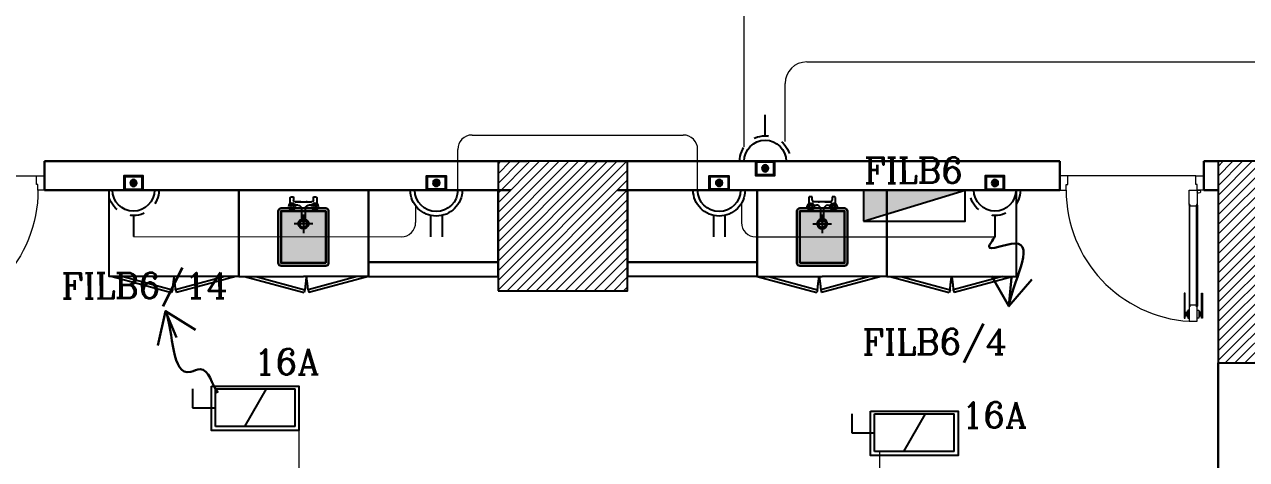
# Model space of a CAD drawing. Extents: x 1315 to 1416, y 473 to 837.
# Drawn here: x 1329.95 to 1338.43, y 621.38 to 624.4 of the extents above; entities that cross this region are included whole.
import ezdxf

# ---------------------------------------------------------------- set-up
doc = ezdxf.new("R2010")
doc.units = 0
doc.header["$MEASUREMENT"] = 0
doc.linetypes.add('ACAD_ISO02W100', pattern=[15, 12, -3])
doc.linetypes.add('DASHED', pattern=[19.049999999999997, 12.7, -6.349999999999998])
doc.layers.get('0').update_dxf_attribs({"color": 252, "linetype": 'CONTINUOUS', "lineweight": 30})
for name, color, linetype in [('-FUR', 252, 'CONTINUOUS'), ('E-SOCKETS', 6, 'CONTINUOUS'), ('E-WIRING', 3, 'CONTINUOUS'), ('ELE', 2, 'CONTINUOUS'), ('SAN', 252, 'CONTINUOUS'), ('WIRING', 4, 'CONTINUOUS')]:
    doc.layers.add(name, color=color, linetype=linetype)
for name, color, linetype, lineweight in [('Column', 252, 'CONTINUOUS', 25), ('DOOR', 252, 'CONTINUOUS', 9), ('hatch', 252, 'CONTINUOUS', 9), ('Wall', 252, 'CONTINUOUS', 30), ('WIRRING', 3, 'CONTINUOUS', 5)]:
    doc.layers.add(name, color=color, linetype=linetype, lineweight=lineweight)
doc.styles.add('ARIAL', font='arial.ttf')
doc.styles.add('E80', font='romanc.shx')
doc.dimstyles.new('DIM-100-IN', dxfattribs={"dimtxt": 0.22, "dimasz": 0.1, "dimexe": 0.15, "dimexo": 0.15, "dimgap": 0, "dimtad": 0, "dimrnd": 0.05, "dimzin": 1, "dimdsep": 46, "dimtxsty": 'ARIAL', "dimblk": 'DOT', "dimcen": 0.2, "dimclrd": 256, "dimclre": 256, "dimclrt": 23, "dimadec": 0, "dimazin": 0, "dimtfac": 1, "dimtmove": 2, "dimatfit": 2, "dimldrblk": 'OPEN90', "dimfxl": 0.15, "dimfxlon": 1, "dimtolj": 1, "dimtzin": 0, "dimlwe": -1, "dimarcsym": 0})

# ---------------------------------------------------------------- blocks, each defined once
blk = doc.blocks.new('d3')
at = {"layer": 'DOOR'}
for p, q in [((45.66219845105368, -61.50542731651468), (45.66219845105368, -60.80552485886247)), ((45.66716108980644, -60.80552485886247), (45.66716108980644, -61.50542731651494)), ((45.71382125365007, -60.80552485886247), (45.71382125365007, -61.50542731651468)), ((45.7187838924022, -61.50542731651468), (45.7187838924022, -60.80552485886222)), ((45.67382831334477, -61.71096816359723), (46.56269897921254, -61.71096816359723))]:
    blk.add_line(p, q, dxfattribs=at)
for points in [[(45.63433404877229, -60.89454661118285), (45.62630653108565, -60.89454661118285), (45.62630653108565, -60.72220313771331), (45.6343340487724, -60.72220313771331)], [(45.64605292044875, -60.74001100421696), (45.63961907484534, -60.74001100421696), (45.63961907484534, -60.76023358483233), (45.64605292044875, -60.76023358483233)], [(45.66716108980644, -60.79997007745269), (45.66716108980644, -60.81107964027251), (45.71382125364993, -60.81107964027251), (45.71382125364993, -60.79997007745269), (45.7182650787781, -60.79997007745269), (45.7182650787781, -60.69998401207371), (45.7182650787781, -60.69998401207371), (45.66271726467866, -60.69998401207371), (45.66271726467866, -60.79997007745269)], [(45.73492942300778, -60.74001100421696), (45.74136326861117, -60.74001100421696), (45.74136326861117, -60.76023358483233), (45.73492942300778, -60.76023358483233)], [(45.74664829468384, -60.89454661118285), (45.75467581237065, -60.89454661118285), (45.75467581237065, -60.72220313771307), (45.74664829468399, -60.72220313771307)], [(45.66716108980621, -61.51098209792485), (45.66716108980621, -61.49987253510492), (45.71382125364958, -61.49987253510492), (45.71382125364958, -61.51098209792485), (45.71826507877768, -61.51098209792485), (45.71826507877768, -61.6109681633037), (45.71826507877768, -61.6109681633037), (45.66271726467816, -61.6109681633037), (45.66271726467816, -61.51098209792485)], [(45.61827927578261, -61.71096816359761), (45.61827901339871, -61.6109681633037), (45.66271726467816, -61.6109681633037), (45.66271752706199, -61.6488688263548), (45.67382708988175, -61.6488688263548), (45.67382831334477, -61.71096816359723)], [(46.61827927578308, -61.71096816359787), (46.61827927556809, -61.61096816361901), (46.57370141590845, -61.61096816330421), (46.57370167829221, -61.6488688263548), (46.56259211547228, -61.6488688263548), (46.56269897921254, -61.71096816359723)]]:
    blk.add_lwpolyline(points, close=True, dxfattribs=at)
for points in [[(45.6343340487724, -60.74029926468614, -0.9999999999999998), (45.63961907484534, -60.74029926468614), (45.63961907484534, -60.74029926468614), (45.63961907484534, -60.75994532436286), (45.63961907484534, -60.75994532436286, -0.9999999999999998), (45.6343340487724, -60.75994532436286), (45.6343340487724, -60.75994532436286)], [(45.74664829468399, -60.74029926468614, 0.9999999999999998), (45.74136326861117, -60.74029926468614), (45.74136326861117, -60.74029926468614), (45.74136326861117, -60.75994532436314), (45.74136326861117, -60.75994532436314, 0.9999999999999998), (45.74664829468399, -60.75994532436314), (45.74664829468399, -60.75994532436314)], [(45.66716108980644, -60.81048749761514), (45.66716108980644, -60.81048749761514, -0.9999999999999998), (45.66716108980644, -60.80056222010982)], [(45.71382125364993, -60.81048749761514), (45.71382125364993, -60.81048749761514, 0.9999999999999998), (45.71382125364993, -60.80056222010982)], [(45.66716108980621, -61.50046467776253), (45.66716108980621, -61.50046467776253, 0.9999999999999998), (45.66716108980621, -61.51038995526707)], [(45.71382125364958, -61.50046467776253), (45.71382125364958, -61.50046467776253, -0.9999999999999998), (45.71382125364958, -61.51038995526707)]]:
    blk.add_lwpolyline(points, format="xyb", close=True, dxfattribs=at)
for points in [[(45.65160770185864, -60.76737357491836), (45.64605292044875, -60.76737357491836), (45.64605292044875, -60.73287101413106), (45.65160770185864, -60.73287101413106)], [(45.66271726467858, -60.77775095181284), (45.65160770185864, -60.77775095181284), (45.65160770185864, -60.72220313771307), (45.66271726467858, -60.72220313771307)], [(45.7182650787781, -60.77775095181308), (45.72937464159775, -60.77775095181308), (45.72937464159775, -60.72220313771331), (45.7182650787781, -60.72220313771331)], [(45.72937464159775, -60.76737357491771), (45.73492942300778, -60.76737357491771), (45.73492942300778, -60.73287101413093), (45.72937464159791, -60.73287101413093)]]:
    blk.add_lwpolyline(points, dxfattribs=at)
blk.add_circle((45.65160770185814, -61.59985860048389), 0.0111095628198811, dxfattribs=at)
blk.add_arc((45.66091376422031, -61.6109681633037), 0.9127876516880132, 359.9999999999772, 86.39767896853138, dxfattribs=at)
blk = doc.blocks.new('YY5Y5')
at = {"layer": 'SAN', "color": 1}
for p, q in [((433.8299524483771, 542.0353399230077), (433.8299524483771, 538.5632871204119)), ((435.7349524483772, 542.4103399230077), (434.2049524483771, 542.4103399230077)), ((435.7349524483772, 540.5528399230077), (435.7349524483772, 542.4103399230077)), ((447.1649524483772, 542.4103399230077), (447.1649524483772, 540.5528399230075)), ((448.6949524483771, 542.4103399230077), (447.1649524483772, 542.4103399230077)), ((449.0699524483778, 538.5632871204116), (449.0699524483778, 542.0353399230077)), ((434.1620984389513, 537.5616067070109), (433.7030249017836, 538.0206802441787)), ((434.1620984389513, 536.1473931446377), (433.7030249017836, 535.68831960747)), ((435.5763120013245, 537.5616067070109), (436.0353855384922, 538.0206802441787)), ((435.5763120013245, 536.1473931446377), (436.0353855384922, 535.68831960747)), ((436.7200643211554, 537.6478399230076), (438.2474524483773, 537.6478399230076)), ((446.1798405755986, 539.5528399230077), (436.7349524483772, 539.5528399230077)), ((440.4974524483773, 535.3978399230076), (440.4974524483773, 528.7356687512626)), ((442.4024524483773, 528.7356687512623), (442.4024524483773, 535.3978399230076)), ((443.0364909099159, 539.5528399230077), (446.1649524483772, 539.5528399230077)), ((444.6524524483772, 537.6478399230076), (446.1798405755986, 537.6478399230076)), ((447.3235928954293, 537.5616067070109), (446.8645193582616, 538.0206802441787)), ((447.3235928954293, 536.1473931446377), (446.8645193582616, 535.68831960747)), ((448.7378064578025, 537.5616067070109), (449.1968799949703, 538.0206802441787)), ((448.7378064578025, 536.1473931446377), (449.1968799949703, 535.68831960747)), ((440.8724524483771, 528.3606687512623), (442.0274524483772, 528.3606687512623))]:
    blk.add_line(p, q, dxfattribs=at)
at = {"layer": 'SAN', "color": 1, "linetype": 'Continuous'}
blk.add_line((439.2287986022243, 539.5528399230077), (439.8634139868383, 539.5528399230077), dxfattribs=at)
at = {"layer": 'SAN', "color": 2, "linetype": 'DASHED'}
for points in [[(436.0563877093855, 527.0279867387471), (446.8435171873685, 527.0279867387471)], [(441.449952448377, 532.4215514777384), (441.449952448377, 521.6344219997557)]]:
    blk.add_lwpolyline(points, dxfattribs=at)
at = {"layer": 'SAN', "color": 1}
for centre, radius in [((434.869205220138, 536.8544999258244), 2), ((434.869205220138, 536.8544999258244), 1), ((434.869205220138, 536.8544999258244), 0.8), ((448.0306996766159, 536.8544999258244), 2), ((448.0306996766159, 536.8544999258244), 1), ((448.0306996766159, 536.8544999258244), 0.8)]:
    blk.add_circle(centre, radius, dxfattribs=at)
for centre, radius, start, end in [((434.2049524483771, 542.0353399230077), 0.375, 90, 180), ((436.7349524483772, 540.5528399230077), 1, 180, 269.9999999999993), ((446.1649524483772, 540.5528399230075), 1, 270, 0), ((448.6949524483771, 542.0353399230077), 0.375, 0, 90), ((438.2474524483773, 535.3978399230076), 2.25, 0, 90.00000000000038), ((444.6524524483772, 535.3978399230076), 2.25, 90.00000000000038, 180), ((441.449952448377, 527.0279867387471), 2.863051791674743, 109.431944475873, 70.56805552411734), ((441.449952448377, 527.0279867387471), 2.078403032943442, 117.2764679737789, 62.72353202620878), ((440.8724524483771, 528.7356687512626), 0.375, 179.9999999999995, 270), ((442.0274524483772, 528.7356687512623), 0.375, 270, 359.9999999999995)]:
    blk.add_arc(centre, radius, start, end, dxfattribs=at)
blk = doc.blocks.new('fd')
at = {"layer": '-FUR'}
h = blk.add_hatch(color=254, dxfattribs=at)
h.paths.add_polyline_path([(1322.663644972406, 576.6994484622995), (1322.353644972406, 576.6994484622998), (1322.353644972406, 577.0594484622998), (1322.663644972406, 577.0594484622997)], flags=16)
edge = h.paths.add_edge_path()
edge.add_line((1322.663644972406, 576.6794484622995), (1322.353644972406, 576.6794484622995))
edge.add_arc((1322.353644972406, 576.6994484622998), 0.0199999999999818, 180, 270, ccw=False)
edge.add_line((1322.333644972406, 576.6994484622998), (1322.333644972406, 577.0594484622998))
edge.add_arc((1322.353644972406, 577.0594484622998), 0.0199999999999818, 90, 180, ccw=False)
edge.add_line((1322.353644972406, 577.0794484622999), (1322.663644972406, 577.0794484622999))
edge.add_arc((1322.663644972406, 577.0594484622997), 0.0199999999999818, 0, 90, ccw=False)
edge.add_line((1322.683644972406, 577.0594484622997), (1322.683644972406, 576.6994484622995))
edge.add_arc((1322.663644972406, 576.6994484622995), 0.0199999999999818, -90, 0, ccw=False)
blk.add_hatch(color=253, dxfattribs=at).paths.add_polyline_path([(1322.663644972406, 577.0594484622997), (1322.663644972406, 576.6994484622995), (1322.353644972406, 576.6994484622998), (1322.353644972406, 577.0594484622998)])
h = blk.add_hatch(color=251, dxfattribs=at)
h.paths.add_polyline_path([(1322.633710555586, 577.0294484622997), (1322.663644972406, 577.0594484622997), (1322.663644972406, 576.6994484622995), (1322.633644972406, 576.7294484622993)])
h.paths.add_polyline_path([(1322.633644972406, 576.7294484622993), (1322.663644972406, 576.6994484622995), (1322.353644972406, 576.6994484622998), (1322.383644972406, 576.7294484622993)])
h = blk.add_hatch(color=252, dxfattribs=at)
h.paths.add_polyline_path([(1322.383644972406, 577.0294484622997), (1322.353644972406, 577.0594484622998), (1322.663644972406, 577.0594484622997), (1322.633710555586, 577.0294484622997)])
h.paths.add_polyline_path([(1322.383644972406, 576.7294484622993), (1322.353644972406, 576.6994484622998), (1322.353644972406, 577.0594484622998), (1322.383644972406, 577.0294484622997)])
for p, q in [((1322.478384221907, 577.2055755229043), (1322.059719286022, 577.2055755229043)), ((1322.478384221907, 577.2055755229043), (1322.959719286022, 577.2055755229043)), ((1322.059719286022, 576.6055755229042), (1322.509719286022, 576.6055755229042)), ((1322.959719286022, 576.6055755229042), (1322.509719286022, 576.6055755229042))]:
    blk.add_line(p, q, dxfattribs=at)
at = {"layer": '-FUR', "linetype": 'ACAD_ISO02W100'}
for p, q in [((1322.059719286022, 577.2055755229042), (1322.509719286022, 577.2055755229042)), ((1322.959719286022, 577.2055755229042), (1322.509719286022, 577.2055755229042)), ((1322.099719286021, 576.6055755229042), (1322.51328276094, 576.4947615237778)), ((1322.176993352126, 576.6055755229042), (1322.518459141842, 576.5140800403037)), ((1322.882445219924, 576.6055755229042), (1322.540979430208, 576.5140800403037)), ((1322.959719286022, 576.6055755229042), (1322.546155811111, 576.4947615237778)), ((1322.518459141842, 576.5140800403037), (1322.51328276094, 576.4947615237778)), ((1322.540979430208, 576.5140800403037), (1322.546155811111, 576.4947615237778))]:
    blk.add_line(p, q, dxfattribs=at)
for centre, start, end in [((1324.044996686052, 576.3726531043372), 171.2611213296332, 174.7069094138), ((1321.014441885998, 576.3726531043372), 5.293090586199872, 8.738878670366793)]:
    blk.add_arc(centre, 1.533074835783438, start, end, dxfattribs=at)
for p, q in [((1322.059719286022, 577.2055755229042), (1322.059719286022, 576.6055755229042)), ((1322.959719286022, 577.2055755229042), (1322.959719286022, 576.6055755229042))]:
    blk.add_line(p, q)
blk.add_lwpolyline([(1322.663644972406, 576.6794484622995), (1322.353644972406, 576.6794484622995, -0.4142135623730955), (1322.333644972406, 576.6994484622998), (1322.333644972406, 577.0594484622998, -0.4142135623730951), (1322.353644972406, 577.0794484622999), (1322.663644972406, 577.0794484622999, -0.4142135623730951), (1322.683644972406, 577.0594484622997), (1322.683644972406, 576.6994484622995, -0.4142135623730955)], format="xyb", close=True)
blk.add_lwpolyline([(1322.663644972406, 576.6794484622995), (1322.353644972406, 576.6794484622995, -0.4142135623730955), (1322.333644972406, 576.6994484622998), (1322.333644972406, 577.0594484622998, -0.4142135623730951), (1322.353644972406, 577.0794484622999), (1322.663644972406, 577.0794484622999, -0.4142135623730951), (1322.683644972406, 577.0594484622997), (1322.683644972406, 576.6994484622995, -0.4142135623730955)], format="xyb", close=True)
blk.add_lwpolyline([(1322.663644972406, 576.6994484622995), (1322.353644972406, 576.6994484622995), (1322.353644972406, 577.0594484622998), (1322.663644972406, 577.0594484622998)], close=True)
at = {"extrusion": (0, 0, -1), "xscale": 0.0121000000000322, "yscale": 0.0121000000000322, "zscale": -0.0121}
blk.add_blockref('YY5Y5', (-1327.850189397031, 570.5947215992311), dxfattribs=at)
blk = doc.blocks.new('juy')
blk.add_line((1322.959719286022, 577.2055755229042), (1322.959719286022, 576.6055755229042))
blk.add_blockref('fd', (0, 0))
blk = doc.blocks.new('5')
at = {"layer": '-FUR', "linetype": 'ACAD_ISO02W100'}
for p, q in [((41999.78853774873, -66320.44784204697), (42000.68853774872, -66320.44784204697)), ((41999.80853774873, -66321.04784204697), (42000.22210122364, -66321.15865604609)), ((41999.88581181482, -66321.04784204697), (42000.22727760455, -66321.13933752957)), ((42000.59126368263, -66321.04784204697), (42000.24979789291, -66321.13933752957)), ((42000.66853774873, -66321.04784204697), (42000.25497427382, -66321.15865604609)), ((42000.22727760455, -66321.13933752957), (42000.22210122364, -66321.15865604609)), ((42000.24979789291, -66321.13933752957), (42000.25497427382, -66321.15865604609))]:
    blk.add_line(p, q, dxfattribs=at)
at = {"layer": '-FUR'}
blk.add_lwpolyline([(41999.78853774873, -66320.44784204697), (42000.68853774872, -66320.44784204697), (42000.68853774872, -66321.04784204697), (41999.78853774873, -66321.04784204697)], close=True, dxfattribs=at)
at = {"layer": '-FUR', "linetype": 'ACAD_ISO02W100'}
for centre, start, end in [((42001.75381514877, -66321.28076446554), 171.2611213296356, 174.7069094137794), ((41998.72326034871, -66321.28076446554), 5.29309058622053, 8.738878670364311)]:
    blk.add_arc(centre, 1.533074835783438, start, end, dxfattribs=at)
blk = doc.blocks.new('ba7es')
at = {"layer": '-FUR', "linetype": 'ACAD_ISO02W100'}
blk.add_line((1323.889523409866, 576.6577940327383), (1322.989523409867, 576.6577940327383), dxfattribs=at)
for p, q in [((1323.889523409866, 577.2577940327384), (1322.989523409866, 577.2577940327384)), ((1322.989523409866, 577.2577940327384), (1322.989523409866, 576.6577940327383)), ((1323.889523409866, 576.6577940327383), (1323.889523409866, 577.2577940327384)), ((1322.989523409866, 576.6577940327383), (1322.989523409866, 576.7577940327385)), ((1322.989523409866, 576.7577940327385), (1323.889523409866, 576.7577940327385))]:
    blk.add_line(p, q)
blk = doc.blocks.new('LAB1')
h = blk.add_hatch(color=256)
h.set_gradient(color1=(255, 191, 127), color2=(255, 181, 107), one_color=1, tint=0.7099999785423279)
edge = h.paths.add_edge_path(flags=16)
edge.add_line((996.4236898773501, 478.6412218644508), (996.73368987735, 478.641221864451))
edge.add_arc((996.73368987735, 478.661221864451), 0.0199999999999818, 270, 360)
edge.add_line((996.75368987735, 478.661221864451), (996.75368987735, 479.0212218644512))
edge.add_arc((996.73368987735, 479.0212218644511), 0.0199999999999818, 360, 450)
edge.add_line((996.73368987735, 479.0412218644511), (996.4236898773501, 479.0412218644509))
edge.add_arc((996.4236898773501, 479.0212218644509), 0.0199999999999818, 450, 540)
edge.add_line((996.40368987735, 479.0212218644509), (996.40368987735, 478.6612218644509))
edge.add_arc((996.4236898773501, 478.6612218644507), 0.0199999999999818, 540, 630)
edge = h.paths.add_edge_path()
edge.add_arc((996.6583169188265, 479.0524344504411), 0.0242000000000644, 180, 540, ccw=False)
edge = h.paths.add_edge_path(flags=16)
edge.add_arc((996.6583169188265, 479.0524344504411), 0.0121000000000322, 180, 540, ccw=False)
edge = h.paths.add_edge_path(flags=16)
edge.add_arc((996.6583169188265, 479.0524344504411), 0.0096800000000258, 180, 540, ccw=False)
edge = h.paths.add_edge_path(flags=16)
edge.add_line((996.6668729108786, 479.0438784583888), (996.6724277006784, 479.038323668589))
edge = h.paths.add_edge_path(flags=16)
edge.add_line((996.6668729108786, 479.0609904424933), (996.6724277006784, 479.066545232293))
edge = h.paths.add_edge_path(flags=16)
edge.add_line((996.6497609267736, 479.0438784583888), (996.644206136974, 479.038323668589))
edge = h.paths.add_edge_path(flags=16)
edge.add_line((996.6497609267736, 479.0609904424933), (996.644206136974, 479.066545232293))
h = blk.add_hatch(color=256)
h.set_gradient(color1=(255, 191, 127), color2=(255, 181, 107), one_color=1, tint=0.7099999785423279)
edge = h.paths.add_edge_path(flags=16)
edge.add_line((996.4236898773501, 478.6412218644508), (996.73368987735, 478.641221864451))
edge.add_arc((996.73368987735, 478.661221864451), 0.0199999999999818, 270, 360)
edge.add_line((996.75368987735, 478.661221864451), (996.75368987735, 479.0212218644512))
edge.add_arc((996.73368987735, 479.0212218644511), 0.0199999999999818, 360, 450)
edge.add_line((996.73368987735, 479.0412218644511), (996.4236898773501, 479.0412218644509))
edge.add_arc((996.4236898773501, 479.0212218644509), 0.0199999999999818, 450, 540)
edge.add_line((996.40368987735, 479.0212218644509), (996.40368987735, 478.6612218644509))
edge.add_arc((996.4236898773501, 478.6612218644507), 0.0199999999999818, 540, 630)
edge = h.paths.add_edge_path()
edge.add_arc((996.4990628359024, 479.0524344504411), 0.0242000000000644, 180, 540, ccw=False)
edge = h.paths.add_edge_path(flags=16)
edge.add_arc((996.4990628359024, 479.0524344504411), 0.0121000000000322, 180, 540, ccw=False)
edge = h.paths.add_edge_path(flags=16)
edge.add_arc((996.4990628359024, 479.0524344504411), 0.0096800000000258, 180, 540, ccw=False)
edge = h.paths.add_edge_path(flags=16)
edge.add_line((996.5076188279547, 479.0438784583888), (996.5131736177547, 479.038323668589))
edge = h.paths.add_edge_path(flags=16)
edge.add_line((996.5076188279547, 479.0609904424933), (996.5131736177547, 479.066545232293))
edge = h.paths.add_edge_path(flags=16)
edge.add_line((996.49050684385, 479.0438784583888), (996.4849520540503, 479.038323668589))
edge = h.paths.add_edge_path(flags=16)
edge.add_line((996.49050684385, 479.0609904424933), (996.4849520540503, 479.066545232293))
h = blk.add_hatch(color=256)
h.set_gradient(color1=(255, 191, 127), color2=(255, 181, 107), one_color=1, tint=0.7099999785423279)
h.paths.add_polyline_path([(996.4236898773501, 478.6612218644507), (996.73368987735, 478.661221864451), (996.73368987735, 479.0212218644511), (996.4236898773501, 479.0212218644509)], flags=0)
edge = h.paths.add_edge_path(flags=17)
edge.add_line((996.4236898773501, 478.6412218644508), (996.73368987735, 478.641221864451))
edge.add_arc((996.73368987735, 478.661221864451), 0.0199999999999818, 270, 360)
edge.add_line((996.75368987735, 478.661221864451), (996.75368987735, 479.0212218644512))
edge.add_arc((996.73368987735, 479.0212218644511), 0.0199999999999818, 360, 450)
edge.add_line((996.73368987735, 479.0412218644511), (996.4236898773501, 479.0412218644509))
edge.add_arc((996.4236898773501, 479.0212218644509), 0.0199999999999818, 450, 540)
edge.add_line((996.40368987735, 479.0212218644509), (996.40368987735, 478.6612218644509))
edge.add_arc((996.4236898773501, 478.6612218644507), 0.0199999999999818, 540, 630)
edge = h.paths.add_edge_path(flags=0)
edge.add_line((996.5902151273643, 478.9541965932295), (996.5902151273643, 479.0348088644072))
edge = h.paths.add_edge_path(flags=0)
edge.add_line((996.5671646273644, 479.034808864407), (996.5671646273644, 478.9541965932293))
edge = h.paths.add_edge_path(flags=0)
edge.add_line((996.5786898773644, 478.9987957742196), (996.5786898773644, 478.8682715075369))
edge = h.paths.add_edge_path(flags=0)
edge.add_line((996.5134277440224, 478.9335336408782), (996.6439520107064, 478.9335336408782))
edge = h.paths.add_edge_path(flags=0)
edge.add_arc((996.5786898773644, 478.9335336408782), 0.0346429266793566, 109.43194447633019, 430.5680555236698, ccw=False)
edge = h.paths.add_edge_path(flags=0)
edge.add_arc((996.5786898773644, 478.9335336408782), 0.0251486766986826, 117.27646797364989, 422.7235320263502, ccw=False)
edge = h.paths.add_edge_path(flags=0)
edge.add_arc((996.5856776273644, 478.9541965932295), 0.0045375000000121, 270, 360, ccw=False)
edge = h.paths.add_edge_path(flags=0)
edge.add_arc((996.5717021273643, 478.9541965932295), 0.0045375000000121, 180, 270, ccw=False)
edge = h.paths.add_edge_path(flags=0)
edge.add_line((996.5717021273643, 478.9496590932295), (996.5856776273644, 478.9496590932295))
edge = h.paths.add_edge_path(flags=16)
edge.add_arc((996.6583169188265, 479.0524344504411), 0.0121000000000322, 180, 540, ccw=False)
edge = h.paths.add_edge_path(flags=16)
edge.add_line((996.5076188279547, 479.0438784583888), (996.5131736177547, 479.038323668589))
edge = h.paths.add_edge_path(flags=16)
edge.add_line((996.49050684385, 479.0438784583888), (996.4849520540503, 479.038323668589))
edge = h.paths.add_edge_path(flags=16)
edge.add_line((996.6668729108786, 479.0438784583888), (996.6724277006784, 479.038323668589))
edge = h.paths.add_edge_path(flags=16)
edge.add_line((996.6497609267736, 479.0438784583888), (996.644206136974, 479.038323668589))
h = blk.add_hatch(color=256)
h.set_gradient(color1=(255, 191, 127), color2=(255, 181, 107), one_color=1, tint=0.7099999785423279)
edge = h.paths.add_edge_path(flags=17)
edge.add_line((996.4236898773501, 478.6412218644508), (996.73368987735, 478.641221864451))
edge.add_arc((996.73368987735, 478.661221864451), 0.0199999999999818, 270, 360)
edge.add_line((996.75368987735, 478.661221864451), (996.75368987735, 479.0212218644512))
edge.add_arc((996.73368987735, 479.0212218644511), 0.0199999999999818, 360, 450)
edge.add_line((996.73368987735, 479.0412218644511), (996.4236898773501, 479.0412218644509))
edge.add_arc((996.4236898773501, 479.0212218644509), 0.0199999999999818, 450, 540)
edge.add_line((996.40368987735, 479.0212218644509), (996.40368987735, 478.6612218644509))
edge.add_arc((996.4236898773501, 478.6612218644507), 0.0199999999999818, 540, 630)
h.paths.add_polyline_path([(996.4236898773501, 478.6612218644507), (996.73368987735, 478.661221864451), (996.73368987735, 479.0212218644511), (996.4236898773501, 479.0212218644509)], flags=0)
edge = h.paths.add_edge_path(flags=0)
edge.add_line((996.5902151273643, 478.9541965932295), (996.5902151273643, 479.0348088644072))
edge = h.paths.add_edge_path(flags=0)
edge.add_line((996.5671646273644, 479.034808864407), (996.5671646273644, 478.9541965932293))
edge = h.paths.add_edge_path(flags=0)
edge.add_line((996.5786898773644, 478.9987957742196), (996.5786898773644, 478.8682715075369))
edge = h.paths.add_edge_path(flags=0)
edge.add_line((996.5134277440224, 478.9335336408782), (996.6439520107064, 478.9335336408782))
edge = h.paths.add_edge_path(flags=0)
edge.add_arc((996.5786898773644, 478.9335336408782), 0.0346429266793566, 109.43194447633019, 430.5680555236698, ccw=False)
edge = h.paths.add_edge_path(flags=0)
edge.add_arc((996.5786898773644, 478.9335336408782), 0.0251486766986826, 117.27646797364989, 422.7235320263502, ccw=False)
edge = h.paths.add_edge_path(flags=0)
edge.add_arc((996.5856776273644, 478.9541965932295), 0.0045375000000121, 270, 360, ccw=False)
edge = h.paths.add_edge_path(flags=0)
edge.add_arc((996.5717021273643, 478.9541965932295), 0.0045375000000121, 180, 270, ccw=False)
edge = h.paths.add_edge_path(flags=0)
edge.add_line((996.5717021273643, 478.9496590932295), (996.5856776273644, 478.9496590932295))
edge = h.paths.add_edge_path(flags=16)
edge.add_arc((996.6583169188265, 479.0524344504411), 0.0121000000000322, 180, 540, ccw=False)
edge = h.paths.add_edge_path(flags=16)
edge.add_line((996.5076188279547, 479.0438784583888), (996.5131736177547, 479.038323668589))
edge = h.paths.add_edge_path(flags=16)
edge.add_line((996.49050684385, 479.0438784583888), (996.4849520540503, 479.038323668589))
edge = h.paths.add_edge_path(flags=16)
edge.add_line((996.6668729108786, 479.0438784583888), (996.6724277006784, 479.038323668589))
edge = h.paths.add_edge_path(flags=16)
edge.add_line((996.6497609267736, 479.0438784583888), (996.644206136974, 479.038323668589))
h = blk.add_hatch(color=256)
h.set_gradient(color1=(255, 191, 127), color2=(255, 181, 107), one_color=1, tint=0.7099999785423279)
edge = h.paths.add_edge_path(flags=16)
edge.add_line((996.4236898773501, 478.6412218644508), (996.73368987735, 478.641221864451))
edge.add_arc((996.73368987735, 478.661221864451), 0.0199999999999818, 270, 360)
edge.add_line((996.75368987735, 478.661221864451), (996.75368987735, 479.0212218644512))
edge.add_arc((996.73368987735, 479.0212218644511), 0.0199999999999818, 360, 450)
edge.add_line((996.73368987735, 479.0412218644511), (996.4236898773501, 479.0412218644509))
edge.add_arc((996.4236898773501, 479.0212218644509), 0.0199999999999818, 450, 540)
edge.add_line((996.40368987735, 479.0212218644509), (996.40368987735, 478.6612218644509))
edge.add_arc((996.4236898773501, 478.6612218644507), 0.0199999999999818, 540, 630)
h.paths.add_polyline_path([(996.4236898773501, 478.6612218644507), (996.73368987735, 478.661221864451), (996.73368987735, 479.0212218644511), (996.4236898773501, 479.0212218644509)], flags=0)
edge = h.paths.add_edge_path(flags=17)
edge.add_line((996.4236898773501, 478.6412218644508), (996.73368987735, 478.641221864451))
edge.add_arc((996.73368987735, 478.661221864451), 0.0199999999999818, 270, 360)
edge.add_line((996.75368987735, 478.661221864451), (996.75368987735, 479.0212218644512))
edge.add_arc((996.73368987735, 479.0212218644511), 0.0199999999999818, 360, 450)
edge.add_line((996.73368987735, 479.0412218644511), (996.4236898773501, 479.0412218644509))
edge.add_arc((996.4236898773501, 479.0212218644509), 0.0199999999999818, 450, 540)
edge.add_line((996.40368987735, 479.0212218644509), (996.40368987735, 478.6612218644509))
edge.add_arc((996.4236898773501, 478.6612218644507), 0.0199999999999818, 540, 630)
edge = h.paths.add_edge_path(flags=0)
edge.add_line((996.5902151273643, 478.9541965932295), (996.5902151273643, 479.0348088644072))
edge = h.paths.add_edge_path(flags=0)
edge.add_line((996.5671646273644, 479.034808864407), (996.5671646273644, 478.9541965932293))
edge = h.paths.add_edge_path(flags=0)
edge.add_line((996.5786898773644, 478.9987957742196), (996.5786898773644, 478.8682715075369))
edge = h.paths.add_edge_path(flags=0)
edge.add_line((996.5134277440224, 478.9335336408782), (996.6439520107064, 478.9335336408782))
edge = h.paths.add_edge_path(flags=0)
edge.add_arc((996.5786898773644, 478.9335336408782), 0.0346429266793566, 109.43194447633019, 430.5680555236698, ccw=False)
edge = h.paths.add_edge_path(flags=0)
edge.add_arc((996.5786898773644, 478.9335336408782), 0.0251486766986826, 117.27646797364989, 422.7235320263502, ccw=False)
edge = h.paths.add_edge_path(flags=0)
edge.add_arc((996.5856776273644, 478.9541965932295), 0.0045375000000121, 270, 360, ccw=False)
edge = h.paths.add_edge_path(flags=0)
edge.add_arc((996.5717021273643, 478.9541965932295), 0.0045375000000121, 180, 270, ccw=False)
edge = h.paths.add_edge_path(flags=0)
edge.add_line((996.5717021273643, 478.9496590932295), (996.5856776273644, 478.9496590932295))
edge = h.paths.add_edge_path(flags=16)
edge.add_arc((996.4990628359024, 479.0524344504411), 0.0121000000000322, 180, 540, ccw=False)
edge = h.paths.add_edge_path(flags=16)
edge.add_arc((996.6583169188265, 479.0524344504411), 0.0121000000000322, 180, 540, ccw=False)
edge = h.paths.add_edge_path(flags=16)
edge.add_line((996.5076188279547, 479.0438784583888), (996.5131736177547, 479.038323668589))
edge = h.paths.add_edge_path(flags=16)
edge.add_line((996.49050684385, 479.0438784583888), (996.4849520540503, 479.038323668589))
edge = h.paths.add_edge_path(flags=16)
edge.add_line((996.6668729108786, 479.0438784583888), (996.6724277006784, 479.038323668589))
edge = h.paths.add_edge_path(flags=16)
edge.add_line((996.6497609267736, 479.0438784583888), (996.644206136974, 479.038323668589))
h = blk.add_hatch(color=256)
h.set_gradient(color1=(255, 191, 127), color2=(255, 181, 107), one_color=1, tint=0.7099999785423279)
edge = h.paths.add_edge_path(flags=16)
edge.add_line((996.4236898773501, 478.6412218644508), (996.73368987735, 478.641221864451))
edge.add_arc((996.73368987735, 478.661221864451), 0.0199999999999818, 270, 360)
edge.add_line((996.75368987735, 478.661221864451), (996.75368987735, 479.0212218644512))
edge.add_arc((996.73368987735, 479.0212218644511), 0.0199999999999818, 360, 450)
edge.add_line((996.73368987735, 479.0412218644511), (996.4236898773501, 479.0412218644509))
edge.add_arc((996.4236898773501, 479.0212218644509), 0.0199999999999818, 450, 540)
edge.add_line((996.40368987735, 479.0212218644509), (996.40368987735, 478.6612218644509))
edge.add_arc((996.4236898773501, 478.6612218644507), 0.0199999999999818, 540, 630)
edge = h.paths.add_edge_path(flags=0)
edge.add_line((996.5902151273643, 478.9541965932295), (996.5902151273643, 479.0348088644072))
edge = h.paths.add_edge_path()
edge.add_arc((996.6174401273644, 479.034808864407), 0.0272250000000725, 450, 540, ccw=False)
h = blk.add_hatch(color=256)
h.set_gradient(color1=(255, 191, 127), color2=(255, 181, 107), one_color=1, tint=0.7099999785423279)
edge = h.paths.add_edge_path(flags=16)
edge.add_line((996.4236898773501, 478.6412218644508), (996.73368987735, 478.641221864451))
edge.add_arc((996.73368987735, 478.661221864451), 0.0199999999999818, 270, 360)
edge.add_line((996.75368987735, 478.661221864451), (996.75368987735, 479.0212218644512))
edge.add_arc((996.73368987735, 479.0212218644511), 0.0199999999999818, 360, 450)
edge.add_line((996.73368987735, 479.0412218644511), (996.4236898773501, 479.0412218644509))
edge.add_arc((996.4236898773501, 479.0212218644509), 0.0199999999999818, 450, 540)
edge.add_line((996.40368987735, 479.0212218644509), (996.40368987735, 478.6612218644509))
edge.add_arc((996.4236898773501, 478.6612218644507), 0.0199999999999818, 540, 630)
edge = h.paths.add_edge_path(flags=0)
edge.add_line((996.5671646273644, 479.034808864407), (996.5671646273644, 478.9541965932293))
edge = h.paths.add_edge_path()
edge.add_arc((996.5399396273642, 479.034808864407), 0.0272250000000725, 360, 450, ccw=False)
for name, p in [('5', (-41008.160922185, 66799.615190972)), ('juy', (-329.5321037222905, -98.03822659784842)), ('ba7es', (-327.7619078461412, -98.09044510768295))]:
    blk.add_blockref(name, p)
at = {"xscale": -1}
for name, p in [('ba7es', (2317.317138973591, -98.09044510768295)), ('juy', (2319.087334849756, -98.03822659784873)), ('5', (42997.71615331247, 66799.615190972))]:
    blk.add_blockref(name, p, dxfattribs=at)
blk = doc.blocks.new('_Dot')
at = {"color": 0, "linetype": 'ByBlock', "lineweight": -2}
blk.add_line((-0.5, 0), (-1, 0), dxfattribs=at)
at = {"color": 0, "linetype": 'ByBlock', "const_width": 0.5}
blk.add_lwpolyline([(-0.25, 0, 1), (0.25, 0, 1)], format="xyb", close=True, dxfattribs=at)
blk = doc.blocks.new('220v wp')
at = {"layer": 'E-SOCKETS'}
blk.add_hatch(color=2, dxfattribs=at).paths.add_polyline_path([(384916.9614332173, 119867.0174152404, 1), (384850.7994644494, 119867.0174152404, 1)])
at = {"layer": 'E-SOCKETS', "color": 2}
for p, q in [((384883.8804488731, 120186.3438343438), (384883.8804488731, 120393.015653129)), ((385133.8804488479, 119936.3438343184), (384633.8804488985, 119936.3438343184)), ((385125.6018742993, 119936.3438343184), (384642.1590233676, 119936.3438343184))]:
    blk.add_line(p, q, dxfattribs=at)
for points in [[(384789.2815006464, 119936.3438343184), (384978.4793970204, 119936.3438343184), (384978.4793970204, 119797.6909962018), (384789.2815006464, 119797.6909962018)], [(384798.3697303323, 119927.2556046724), (384969.3911674139, 119927.2556046724), (384969.3911674139, 119806.779225848), (384798.3697303323, 119806.779225848)]]:
    blk.add_lwpolyline(points, close=True, dxfattribs=at)
blk.add_circle((384883.8804488731, 119867.0174152404), 33.08098435951976, dxfattribs=at)
at = {"layer": 'E-SOCKETS', "color": 7, "linetype": 'DASHED'}
blk.add_arc((384883.8804488731, 119936.3438343184), 250.0000000253088, 0, 180, dxfattribs=at)
at = {"layer": 'E-SOCKETS', "color": 2}
blk.add_arc((384883.8804488731, 119936.3438343184), 206.6718187852848, 0, 180, dxfattribs=at)
blk = doc.blocks.new('0PB')
at = {"layer": 'ELE'}
blk.add_hatch(color=256, dxfattribs=at).paths.add_polyline_path([(0.2999999999999971, -0.0749999999999886), (0.2999999999999971, 0.1081413886665246), (-0.2999999999999971, -0.0749999999999886)])
at = {"layer": 'ELE', "color": 5}
blk.add_line((0.2999999999999971, 0.1081413886665246), (-0.2999999999999971, -0.0749999999999886), dxfattribs=at)
at = {"layer": 'ELE', "color": 1}
blk.add_lwpolyline([(0.2999999999999971, 0.1081413886665246), (-0.2999999999999971, 0.1081413886665246), (-0.2999999999999971, -0.0749999999999886), (0.2999999999999971, -0.0749999999999886)], close=True, dxfattribs=at)
blk = doc.blocks.new('LOAD BREAK SWITCH IP')
at = {"layer": 'E-SOCKETS', "color": 6}
for p, q in [((1958.319177332392, -128.1367113628075), (1958.319177332392, -128.2674302523955)), ((1958.478696618229, -128.1367113628075), (1959.031317226181, -128.1367113628075)), ((1958.478696618229, -128.3981491417507), (1958.478696618229, -128.1367113628075)), ((1959.031317226181, -128.3981491417507), (1959.031317226181, -128.1367113628075)), ((1958.319177332392, -128.2674302523955), (1958.478696618229, -128.2674302523955)), ((1959.031317226181, -128.3981491417507), (1958.478696618229, -128.3981491417507))]:
    blk.add_line(p, q, dxfattribs=at)
at = {"layer": 'E-SOCKETS', "color": 3}
blk.add_line((1958.83047750828, -128.1367113628075), (1958.679536336131, -128.3981491417507), dxfattribs=at)
at = {"layer": 'E-SOCKETS', "color": 7}
blk.add_lwpolyline([(1958.450942635479, -128.1179605156635), (1959.058616114946, -128.1179605156635), (1959.058616114946, -128.4242977324775), (1958.450942635479, -128.4242977324775)], close=True, dxfattribs=at)
blk = doc.blocks.new('DOPLEX SOCKET WP')
at = {"layer": 'E-SOCKETS'}
blk.add_hatch(color=2, dxfattribs=at).paths.add_polyline_path([(48.2532611035053, -124.29059782744, -1), (48.30099661166494, -124.29059782744, -1)])
at = {"layer": 'E-SOCKETS', "color": 2}
for p, q in [((48.2373361917759, -124.0647439479652), (48.2373361917759, -123.9156313312499)), ((48.31733619177592, -124.0647439479652), (48.31733619177592, -123.9156313312499)), ((48.09675518880148, -124.2405791852421), (48.45750252631127, -124.2405791852421)), ((48.1027281362556, -124.2405791852421), (48.4515295789145, -124.2405791852421))]:
    blk.add_line(p, q, dxfattribs=at)
for points in [[(48.34538149497138, -124.2405791852421), (48.2088762201988, -124.2405791852421), (48.2088762201988, -124.3406164696096), (48.34538149497138, -124.3406164696096)], [(48.33882438564699, -124.2471362945363), (48.21543332946589, -124.2471362945363), (48.21543332946589, -124.3340593603151), (48.33882438564699, -124.3340593603151)]]:
    blk.add_lwpolyline(points, close=True, dxfattribs=at)
blk.add_circle((48.27712885755642, -124.29059782744), 0.0238677540622166, dxfattribs=at)
at = {"layer": 'E-SOCKETS', "color": 7, "linetype": 'DASHED'}
blk.add_arc((48.27712885755642, -124.2405791852421), 0.1803736687914216, 0, 180, dxfattribs=at)
at = {"layer": 'E-SOCKETS', "color": 2}
blk.add_arc((48.27712885755642, -124.2405791852421), 0.1491126167452952, 0, 180, dxfattribs=at)

msp = doc.modelspace()

# ---------------------------------------------------------------- hatches: boundary and pattern name
at = {"layer": 'hatch'}
h = msp.add_hatch(dxfattribs=at)
h.set_pattern_fill('ANSI31', color=256, scale=0.015, style=0)
h.set_pattern_definition([(45, (1560.668480339304, 300.3324071868725), (-0.0336759604540093, 0.0336759604540093), [])])
h.paths.add_polyline_path([(1333.236320405785, 622.5544720283457), (1334.136320405785, 622.5544720283457), (1334.136320405785, 623.4544720283459), (1333.236320405785, 623.4544720283459)])
h = msp.add_hatch(dxfattribs=at)
h.set_pattern_fill('ANSI31', color=256, scale=0.015, style=0)
h.set_pattern_definition([(45, (1560.843480339304, 299.5324071868721), (-0.0336759604540093, 0.0336759604540093), [])])
h.paths.add_polyline_path([(1338.236320405785, 622.0544720283452), (1338.686320405785, 622.0544720283452), (1338.686320405785, 623.4544720283454), (1338.236320405785, 623.4544720283454)])

# ---------------------------------------------------------------- linework, layer by layer
at = {"layer": 'Column'}
for points in [[(1333.236320405785, 622.5544720283457), (1334.136320405785, 622.5544720283457), (1334.136320405785, 623.4544720283459), (1333.236320405785, 623.4544720283459)], [(1338.236320405785, 622.0544720283452), (1338.686320405785, 622.0544720283452), (1338.686320405785, 623.4544720283454), (1338.236320405785, 623.4544720283454)]]:
    msp.add_lwpolyline(points, close=True, dxfattribs=at)
at = {"layer": 'Wall', "linetype": 'Continuous'}
for p, q in [((1330.086320405784, 623.254472433363), (1330.086320405784, 623.45447243622)), ((1330.086320405784, 623.254472433363), (1330.086320405784, 623.45447243622)), ((1330.086320405784, 623.254472433363), (1330.086320405784, 623.45447243622)), ((1333.436320405784, 623.4544720283457), (1330.086320405784, 623.4544720283457)), ((1333.836320405784, 623.4544720283457), (1337.136320405784, 623.4544720285606)), ((1337.136320405784, 623.2544720285607), (1337.136320405784, 623.4544720285606)), ((1338.136320405783, 623.4544724219214), (1338.236320405784, 623.4544720283457)), ((1338.136320405783, 623.2544724219216), (1338.136320405783, 623.4544724219214)), ((1333.325351362265, 623.2544720283457), (1330.086320405784, 623.2544720283457)), ((1334.066222492268, 623.2544720283605), (1337.136320405784, 623.2544720285607)), ((1338.136320405783, 623.2544724219216), (1338.236320405784, 623.2544720283457))]:
    msp.add_line(p, q, dxfattribs=at)
msp.add_lwpolyline([(1338.236320301159, 622.0544720283452), (1338.236320301159, 615.1544720283458)], dxfattribs=at)
at = {"layer": 'WIRRING', "color": 3}
for p, q in [((1334.945188095572, 623.5541928610565), (1334.945188095572, 625.276970551115)), ((1332.956645915172, 623.2544720283457), (1332.956645915172, 623.5368543428741)), ((1334.622647771427, 623.2544720283457), (1334.622647771427, 623.536854342874)), ((1332.664382578769, 623.1447335580863), (1332.664382578769, 623.0297324166087)), ((1334.926600135678, 623.1619554731475), (1334.926600135678, 623.0295241743536))]:
    msp.add_line(p, q, dxfattribs=at)
at = {"layer": 'WIRRING', "linetype": 'Continuous'}
for p, q in [((1335.37974256371, 624.1444398292076), (1349.277968096844, 624.1444398292076)), ((1335.22974256371, 623.5914205615188), (1335.22974256371, 623.9944398292076)), ((1331.853993169155, 621.6136986882431), (1331.853993169155, 620.9145946910563)), ((1335.886374844878, 621.440358481463), (1335.886374844878, 620.9145946910563))]:
    msp.add_line(p, q, dxfattribs=at)
at = {"layer": 'WIRRING'}
for p, q in [((1333.056645915172, 623.6368543428741), (1334.522647771427, 623.6368543428741)), ((1330.704769525181, 622.9316361617537), (1332.564280202818, 622.929732469013)), ((1335.026600135678, 622.9295241743534), (1336.685567640961, 622.9295241743534))]:
    msp.add_line(p, q, dxfattribs=at)
at = {"layer": 'WIRRING', "linetype": 'Continuous'}
msp.add_arc((1335.37974256371, 623.9944398292076), 0.15, 90, 180, dxfattribs=at)
at = {"layer": 'WIRRING', "color": 3}
for centre, start, end in [((1333.056645915172, 623.5368543428741), 90, 180), ((1334.522647771427, 623.536854342874), 0, 90), ((1332.564382578769, 623.0297324166087), 269.9413428905053, 0), ((1335.026600135678, 623.0295241743536), 180, 270)]:
    msp.add_arc(centre, 0.1, start, end, dxfattribs=at)

# ---------------------------------------------------------------- block references
at = {"linetype": 'Continuous', "xscale": -1, "rotation": 180}
msp.add_blockref('d3', (1283.468041130001, 561.6435042700564), dxfattribs=at)
at = {"linetype": 'Continuous', "rotation": 180}
msp.add_blockref('d3', (1383.754600735903, 561.6435042586126), dxfattribs=at)
at = {"color": 3}
msp.add_blockref('LAB1', (338.9087048420606, 144.0871231033096), dxfattribs=at)
at = {"layer": 'E-SOCKETS', "xscale": -0.0007069318784261, "yscale": 0.0007069318781987, "zscale": 0.0007069318782705}
msp.add_blockref('220v wp', (1607.177784625793, 538.6676472105632), dxfattribs=at)
at = {"layer": 'E-SOCKETS', "xscale": -0.0007069318784261, "yscale": 0.0007069318781987, "zscale": 0.0007069318782705, "rotation": 180}
for p in [(1058.618084943542, 708.0412968394259), (1064.600123343547, 708.0412968396103)]:
    msp.add_blockref('220v wp', p, dxfattribs=at)
at = {"layer": 'E-WIRING', "xscale": 1.176042218903489, "yscale": 1.176042218903489, "zscale": 1.176042218903489, "rotation": 180}
msp.add_blockref('0PB', (1336.127082358419, 623.1662688621503), dxfattribs=at)
at = {"layer": 'WIRRING', "linetype": 'Continuous', "xscale": -1, "rotation": 180}
for p in [(1284.53040444087, 499.0138928431036), (1286.494631530616, 499.0138928431036)]:
    msp.add_blockref('DOPLEX SOCKET WP', p, dxfattribs=at)
at = {"layer": 'WIRRING', "linetype": 'Continuous'}
for p in [(-627.2046228384679, 750.0100964226541), (-622.6271404423109, 749.8367562158741)]:
    msp.add_blockref('LOAD BREAK SWITCH IP', p, dxfattribs=at)

# ---------------------------------------------------------------- texts
at = {"layer": 'WIRING', "color": 7, "extrusion": (2.685558306719999e-05, -0.0211734421253927, 0.9997758171847029), "style": 'E80'}
msp.add_text('FILB6', height=0.1763999999999999, dxfattribs=at).set_placement((1336.567605284691, 621.4682000524338, -13.20404835077379))
at = {"layer": 'WIRING', "color": 7, "extrusion": (5.961400285250001e-05, -0.0211733752347225, 0.999775817184703), "style": 'E80'}
for s, p in [('FILB6/14', (1331.952419925902, 618.6164163241802, -13.05886784203757)), ('16A', (1333.287074343834, 618.0839991900052, -13.08991084531375)), ('16A', (1338.200240101089, 617.7005424903583, -13.08178991997352))]:
    msp.add_text(s, height=0.1764, dxfattribs=at).set_placement(p)
at = {"layer": 'WIRING', "color": 7, "extrusion": (5.961400285249998e-05, -0.0211733752347225, 0.9997758171847029), "style": 'E80'}
msp.add_text('FILB6/4', height=0.1764, dxfattribs=at).set_placement((1337.512898336759, 618.2104306122123, -13.09258843613953))

# ---------------------------------------------------------------- leaders
at = {"layer": 'WIRRING', "color": 6, "linetype": 'ByBlock', "path_type": 1}
for points in [[(1336.784352122134, 622.4476300300317), (1336.825162004592, 622.8832756554723), (1336.646391479884, 622.8617486976149), (1336.686807925186, 622.9316361619378)], [(1330.928131550161, 622.4145143149159), (1331.103064912929, 621.9929245821362), (1331.167525485783, 622.0107634808774), (1331.29093137028, 621.8464623864043)]]:
    msp.add_leader(points, dimstyle='DIM-100-IN', override={"dimasz": 0.2, "dimgap": 0.1, "dimtad": 0, "dimfxl": 1.25, "dimfxlon": 1}, dxfattribs=at)

doc.saveas('drawing.dxf')
